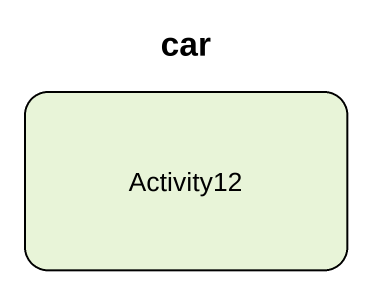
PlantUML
@startuml
title car
hide empty description
state Activity12
@enduml
